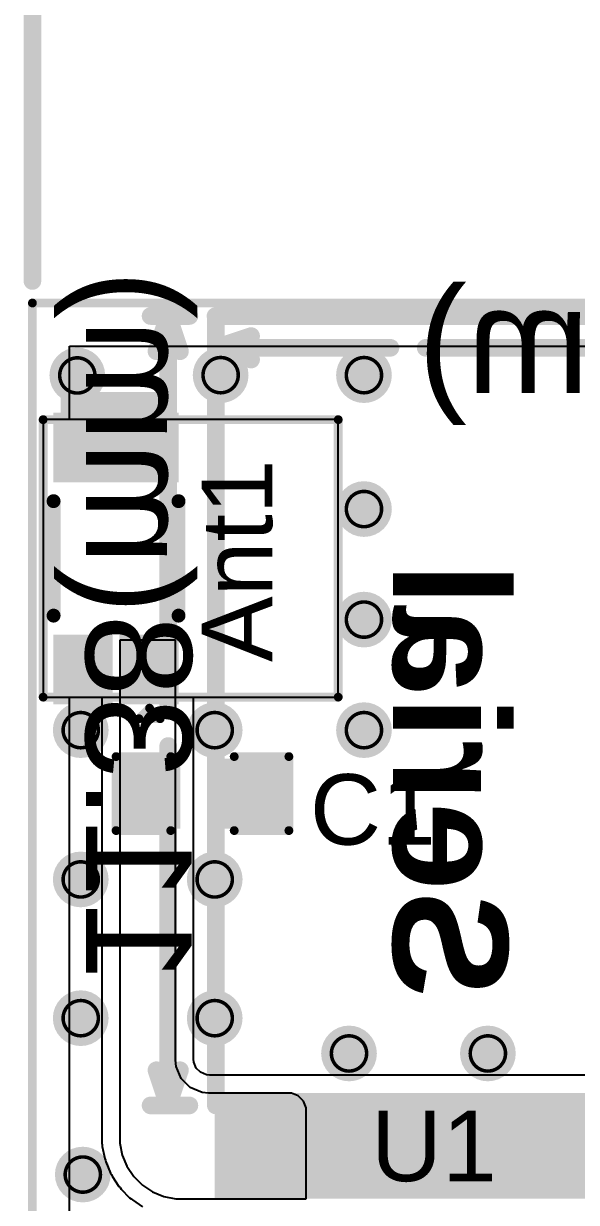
# Model space of a CAD drawing. Header units: inches. Extents: x 0 to 12.8, y -0.1 to 3.7.
# Drawn here: x -0.005 to 0.308, y 1.444 to 2.113 of the extents above; entities that cross this region are included whole.
import ezdxf

# ---------------------------------------------------------------- set-up
doc = ezdxf.new("R2010")
doc.units = ezdxf.units.IN
doc.header["$MEASUREMENT"] = 0
for name, color, linetype in [('Board Outline', 216, 'Continuous'), ('Bottom Layer', 5, 'Continuous'), ('Bottom Overlay', 54, 'Continuous'), ('Bottom Solder', 6, 'Continuous'), ('Dimensions', 6, 'Continuous'), ('Drill Drawing', 1, 'Continuous'), ('Top Layer', 1, 'Continuous'), ('Top Overlay', 2, 'Continuous'), ('Top Paste', 8, 'Continuous'), ('Top Solder', 216, 'Continuous'), ('Via Holes', 16, 'Continuous')]:
    doc.layers.add(name, color=color, linetype=linetype)
doc.styles.add('Arial', font='', dxfattribs={"height": 0.2})
doc.styles.add('Arial_Bold', font='', dxfattribs={"height": 0.2})
doc.styles.get('Arial').set_extended_font_data('Arial')
doc.styles.get('Arial_Bold').set_extended_font_data('Arial', bold=True)

# ---------------------------------------------------------------- blocks, each defined once
blk = doc.blocks.new('C___0603_14')
at = {"layer": 'Top Layer'}
for points in [[(-0.015, 0.0175), (-0.015, -0.0175), (-0.045, -0.0175), (-0.045, 0.0175)], [(0.045, 0.0175), (0.045, -0.0175), (0.015, -0.0175), (0.015, 0.0175)]]:
    blk.add_hatch(color=1, dxfattribs=at).paths.add_polyline_path(points)
at = {"layer": 'Top Paste'}
for points in [[(-0.015, 0.0175), (-0.015, -0.0175), (-0.045, -0.0175), (-0.045, 0.0175)], [(0.045, 0.0175), (0.045, -0.0175), (0.015, -0.0175), (0.015, 0.0175)]]:
    blk.add_hatch(color=8, dxfattribs=at).paths.add_polyline_path(points)
at = {"layer": 'Top Solder'}
for points in [[(-0.01264, 0.01986), (-0.01264, -0.01986), (-0.04736, -0.01986), (-0.04736, 0.01986)], [(0.04736, 0.01986), (0.04736, -0.01986), (0.01264, -0.01986), (0.01264, 0.01986)]]:
    blk.add_hatch(color=216, dxfattribs=at).paths.add_polyline_path(points)
at = {"layer": 'Top Overlay'}
for points in [[(-0.018, 0.021, 0.005, 0.005, 0), (-0.049, 0.021, 0.005, 0.005, 0)], [(-0.049, 0.021, 0.005, 0.005, 0), (-0.049, -0.021, 0.005, 0.005, 0)], [(0.049, 0.021, 0.005, 0.005, 0), (0.018, 0.021, 0.005, 0.005, 0)], [(0.049, 0.021, 0.005, 0.005, 0), (0.049, -0.021, 0.005, 0.005, 0)], [(-0.018, -0.021, 0.005, 0.005, 0), (-0.049, -0.021, 0.005, 0.005, 0)], [(0.049, -0.021, 0.005, 0.005, 0), (0.018, -0.021, 0.005, 0.005, 0)]]:
    blk.add_lwpolyline(points, format="xyseb", dxfattribs=at)
for points in [[(-0.05025, 0.021, 0.0025, 0.0025, 1), (-0.04775, 0.021, 0.0025, 0.0025, 1)], [(-0.05025, 0.021, 0.0025, 0.0025, 1), (-0.04775, 0.021, 0.0025, 0.0025, 1)], [(-0.01925, 0.021, 0.0025, 0.0025, 1), (-0.01675, 0.021, 0.0025, 0.0025, 1)], [(0.01675, 0.021, 0.0025, 0.0025, 1), (0.01925, 0.021, 0.0025, 0.0025, 1)], [(0.04775, 0.021, 0.0025, 0.0025, 1), (0.05025, 0.021, 0.0025, 0.0025, 1)], [(0.04775, 0.021, 0.0025, 0.0025, 1), (0.05025, 0.021, 0.0025, 0.0025, 1)], [(-0.05025, -0.021, 0.0025, 0.0025, 1), (-0.04775, -0.021, 0.0025, 0.0025, 1)], [(-0.05025, -0.021, 0.0025, 0.0025, 1), (-0.04775, -0.021, 0.0025, 0.0025, 1)], [(-0.01925, -0.021, 0.0025, 0.0025, 1), (-0.01675, -0.021, 0.0025, 0.0025, 1)], [(0.01675, -0.021, 0.0025, 0.0025, 1), (0.01925, -0.021, 0.0025, 0.0025, 1)], [(0.04775, -0.021, 0.0025, 0.0025, 1), (0.05025, -0.021, 0.0025, 0.0025, 1)], [(0.04775, -0.021, 0.0025, 0.0025, 1), (0.05025, -0.021, 0.0025, 0.0025, 1)]]:
    blk.add_lwpolyline(points, format="xyseb", close=True, dxfattribs=at)
blk = doc.blocks.new('W3011_15')
at = {"layer": 'Top Layer'}
for points in [[(-0.07874, 0.0315), (-0.04724, 0.0315), (-0.04724, -0.0315), (-0.07874, -0.0315)], [(0.04724, 0.0315), (0.07874, 0.0315), (0.07874, 0.00591), (0.04724, 0.00591)], [(0.04724, -0.00591), (0.07874, -0.00591), (0.07874, -0.0315), (0.04724, -0.0315)]]:
    blk.add_hatch(color=1, dxfattribs=at).paths.add_polyline_path(points)
at = {"layer": 'Top Paste'}
for points in [[(-0.07874, 0.0315), (-0.04724, 0.0315), (-0.04724, -0.0315), (-0.07874, -0.0315)], [(0.04724, 0.0315), (0.07874, 0.0315), (0.07874, 0.00591), (0.04724, 0.00591)], [(0.04724, -0.00591), (0.07874, -0.00591), (0.07874, -0.0315), (0.04724, -0.0315)]]:
    blk.add_hatch(color=8, dxfattribs=at).paths.add_polyline_path(points)
at = {"layer": 'Top Solder'}
for points in [[(-0.08274, 0.0355), (-0.04324, 0.0355), (-0.04324, -0.0355), (-0.08274, -0.0355)], [(0.04324, 0.0355), (0.08274, 0.0355), (0.08274, 0.00191), (0.04324, 0.00191)], [(0.04324, -0.00191), (0.08274, -0.00191), (0.08274, -0.0355), (0.04324, -0.0355)]]:
    blk.add_hatch(color=216, dxfattribs=at).paths.add_polyline_path(points)
at = {"layer": 'Top Overlay'}
for points in [[(0.03248, 0.03543, 0.00787, 0.00787, 0), (-0.03248, 0.03543, 0.00787, 0.00787, 0)], [(0.085, 0.019, 0.005, 0.005, 0), (0.091, 0.025, 0.005, 0.005, 0)], [(0.091, 0.013, 0.005, 0.005, 0), (0.091, 0.025, 0.005, 0.005, 0)], [(0.091, 0.013, 0.005, 0.005, 0), (0.085, 0.019, 0.005, 0.005, 0)], [(0.03248, -0.03543, 0.00787, 0.00787, 0), (-0.03248, -0.03543, 0.00787, 0.00787, 0)]]:
    blk.add_lwpolyline(points, format="xyseb", dxfattribs=at)
for points in [[(-0.03445, 0.03543, 0.00394, 0.00394, 1), (-0.03051, 0.03543, 0.00394, 0.00394, 1)], [(0.03051, 0.03543, 0.00394, 0.00394, 1), (0.03445, 0.03543, 0.00394, 0.00394, 1)], [(0.08975, 0.025, 0.0025, 0.0025, 1), (0.09225, 0.025, 0.0025, 0.0025, 1)], [(0.08975, 0.025, 0.0025, 0.0025, 1), (0.09225, 0.025, 0.0025, 0.0025, 1)], [(0.08375, 0.019, 0.0025, 0.0025, 1), (0.08625, 0.019, 0.0025, 0.0025, 1)], [(0.08375, 0.019, 0.0025, 0.0025, 1), (0.08625, 0.019, 0.0025, 0.0025, 1)], [(0.08975, 0.013, 0.0025, 0.0025, 1), (0.09225, 0.013, 0.0025, 0.0025, 1)], [(0.08975, 0.013, 0.0025, 0.0025, 1), (0.09225, 0.013, 0.0025, 0.0025, 1)], [(-0.03445, -0.03543, 0.00394, 0.00394, 1), (-0.03051, -0.03543, 0.00394, 0.00394, 1)], [(0.03051, -0.03543, 0.00394, 0.00394, 1), (0.03445, -0.03543, 0.00394, 0.00394, 1)]]:
    blk.add_lwpolyline(points, format="xyseb", close=True, dxfattribs=at)

msp = doc.modelspace()

# ---------------------------------------------------------------- hatches: boundary and pattern name
at = {"layer": 'Bottom Layer'}
h = msp.add_hatch(color=5, dxfattribs=at)
edge = h.paths.add_edge_path()
edge.add_arc((0.02546, 1.91331), 0.01181, 0, 360)
h = msp.add_hatch(color=5, dxfattribs=at)
edge = h.paths.add_edge_path()
edge.add_arc((0.10673, 1.91348), 0.01181, 0, 360)
h = msp.add_hatch(color=5, dxfattribs=at)
edge = h.paths.add_edge_path()
edge.add_arc((0.188, 1.91348), 0.01181, 0, 360)
h = msp.add_hatch(color=5, dxfattribs=at)
edge = h.paths.add_edge_path()
edge.add_arc((0.188, 1.83748), 0.01181, 0, 360)
h = msp.add_hatch(color=5, dxfattribs=at)
edge = h.paths.add_edge_path()
edge.add_arc((0.188, 1.77474), 0.01181, 0, 360)
h = msp.add_hatch(color=5, dxfattribs=at)
edge = h.paths.add_edge_path()
edge.add_arc((0.0274, 1.712), 0.01181, 0, 360)
h = msp.add_hatch(color=5, dxfattribs=at)
edge = h.paths.add_edge_path()
edge.add_arc((0.10337, 1.712), 0.01181, 0, 360)
h = msp.add_hatch(color=5, dxfattribs=at)
edge = h.paths.add_edge_path()
edge.add_arc((0.188, 1.712), 0.01181, 0, 360)
h = msp.add_hatch(color=5, dxfattribs=at)
edge = h.paths.add_edge_path()
edge.add_arc((0.0274, 1.62727), 0.01181, 0, 360)
h = msp.add_hatch(color=5, dxfattribs=at)
edge = h.paths.add_edge_path()
edge.add_arc((0.10337, 1.62727), 0.01181, 0, 360)
h = msp.add_hatch(color=5, dxfattribs=at)
edge = h.paths.add_edge_path()
edge.add_arc((0.0274, 1.54853), 0.01181, 0, 360)
h = msp.add_hatch(color=5, dxfattribs=at)
edge = h.paths.add_edge_path()
edge.add_arc((0.10337, 1.54853), 0.01181, 0, 360)
h = msp.add_hatch(color=5, dxfattribs=at)
edge = h.paths.add_edge_path()
edge.add_arc((0.17952, 1.5285), 0.01181, 0, 360)
h = msp.add_hatch(color=5, dxfattribs=at)
edge = h.paths.add_edge_path()
edge.add_arc((0.25826, 1.5285), 0.01181, 0, 360)
h = msp.add_hatch(color=5, dxfattribs=at)
edge = h.paths.add_edge_path()
edge.add_arc((0.02857, 1.45977), 0.01181, 0, 360)
at = {"layer": 'Bottom Solder'}
h = msp.add_hatch(color=6, dxfattribs=at)
edge = h.paths.add_edge_path()
edge.add_arc((0.02546, 1.91331), 0.01581, 0, 360)
h = msp.add_hatch(color=6, dxfattribs=at)
edge = h.paths.add_edge_path()
edge.add_arc((0.10673, 1.91348), 0.01581, 0, 360)
h = msp.add_hatch(color=6, dxfattribs=at)
edge = h.paths.add_edge_path()
edge.add_arc((0.188, 1.91348), 0.01581, 0, 360)
h = msp.add_hatch(color=6, dxfattribs=at)
edge = h.paths.add_edge_path()
edge.add_arc((0.188, 1.83748), 0.01581, 0, 360)
h = msp.add_hatch(color=6, dxfattribs=at)
edge = h.paths.add_edge_path()
edge.add_arc((0.188, 1.77474), 0.01581, 0, 360)
h = msp.add_hatch(color=6, dxfattribs=at)
edge = h.paths.add_edge_path()
edge.add_arc((0.0274, 1.712), 0.01581, 0, 360)
h = msp.add_hatch(color=6, dxfattribs=at)
edge = h.paths.add_edge_path()
edge.add_arc((0.10337, 1.712), 0.01581, 0, 360)
h = msp.add_hatch(color=6, dxfattribs=at)
edge = h.paths.add_edge_path()
edge.add_arc((0.188, 1.712), 0.01581, 0, 360)
h = msp.add_hatch(color=6, dxfattribs=at)
edge = h.paths.add_edge_path()
edge.add_arc((0.0274, 1.62727), 0.01581, 0, 360)
h = msp.add_hatch(color=6, dxfattribs=at)
edge = h.paths.add_edge_path()
edge.add_arc((0.10337, 1.62727), 0.01581, 0, 360)
h = msp.add_hatch(color=6, dxfattribs=at)
edge = h.paths.add_edge_path()
edge.add_arc((0.0274, 1.54853), 0.01581, 0, 360)
h = msp.add_hatch(color=6, dxfattribs=at)
edge = h.paths.add_edge_path()
edge.add_arc((0.10337, 1.54853), 0.01581, 0, 360)
h = msp.add_hatch(color=6, dxfattribs=at)
edge = h.paths.add_edge_path()
edge.add_arc((0.17952, 1.5285), 0.01581, 0, 360)
h = msp.add_hatch(color=6, dxfattribs=at)
edge = h.paths.add_edge_path()
edge.add_arc((0.25826, 1.5285), 0.01581, 0, 360)
h = msp.add_hatch(color=6, dxfattribs=at)
edge = h.paths.add_edge_path()
edge.add_arc((0.02857, 1.45977), 0.01581, 0, 360)
at = {"layer": 'Top Layer'}
h = msp.add_hatch(color=1, dxfattribs=at)
edge = h.paths.add_edge_path()
edge.add_arc((0.02546, 1.91331), 0.01181, 0, 360)
h = msp.add_hatch(color=1, dxfattribs=at)
edge = h.paths.add_edge_path()
edge.add_arc((0.10673, 1.91348), 0.01181, 0, 360)
h = msp.add_hatch(color=1, dxfattribs=at)
edge = h.paths.add_edge_path()
edge.add_arc((0.188, 1.91348), 0.01181, 0, 360)
for points in [[(0.01594, 1.85672), (0.035, 1.85672), (0.035, 1.92), (0.01594, 1.92)], [(0.01594, 1.85672), (0.07893, 1.85672), (0.07893, 1.904), (0.01594, 1.904)], [(0.02102, 1.7), (0.03944, 1.7), (0.03944, 1.76224), (0.02102, 1.76224)], [(0.10337, 1.446), (0.3555, 1.446), (0.3555, 1.506), (0.10337, 1.506)]]:
    msp.add_hatch(color=1, dxfattribs=at).paths.add_polyline_path(points)
h = msp.add_hatch(color=1, dxfattribs=at)
edge = h.paths.add_edge_path()
edge.add_arc((0.188, 1.83748), 0.01181, 0, 360)
h = msp.add_hatch(color=1, dxfattribs=at)
edge = h.paths.add_edge_path()
edge.add_arc((0.188, 1.77474), 0.01181, 0, 360)
h = msp.add_hatch(color=1, dxfattribs=at)
edge = h.paths.add_edge_path()
edge.add_arc((0.0274, 1.712), 0.01181, 0, 360)
h = msp.add_hatch(color=1, dxfattribs=at)
edge = h.paths.add_edge_path()
edge.add_arc((0.10337, 1.712), 0.01181, 0, 360)
h = msp.add_hatch(color=1, dxfattribs=at)
edge = h.paths.add_edge_path()
edge.add_arc((0.188, 1.712), 0.01181, 0, 360)
h = msp.add_hatch(color=1, dxfattribs=at)
edge = h.paths.add_edge_path()
edge.add_arc((0.0274, 1.62727), 0.01181, 0, 360)
h = msp.add_hatch(color=1, dxfattribs=at)
edge = h.paths.add_edge_path()
edge.add_arc((0.10337, 1.62727), 0.01181, 0, 360)
h = msp.add_hatch(color=1, dxfattribs=at)
edge = h.paths.add_edge_path()
edge.add_arc((0.0274, 1.54853), 0.01181, 0, 360)
h = msp.add_hatch(color=1, dxfattribs=at)
edge = h.paths.add_edge_path()
edge.add_arc((0.10337, 1.54853), 0.01181, 0, 360)
h = msp.add_hatch(color=1, dxfattribs=at)
edge = h.paths.add_edge_path()
edge.add_arc((0.17952, 1.5285), 0.01181, 0, 360)
h = msp.add_hatch(color=1, dxfattribs=at)
edge = h.paths.add_edge_path()
edge.add_arc((0.25826, 1.5285), 0.01181, 0, 360)
h = msp.add_hatch(color=1, dxfattribs=at)
edge = h.paths.add_edge_path()
edge.add_arc((0.02857, 1.45977), 0.01181, 0, 360)
at = {"layer": 'Top Solder'}
h = msp.add_hatch(color=216, dxfattribs=at)
edge = h.paths.add_edge_path()
edge.add_arc((0.02546, 1.91331), 0.01581, 0, 360)
h = msp.add_hatch(color=216, dxfattribs=at)
edge = h.paths.add_edge_path()
edge.add_arc((0.10673, 1.91348), 0.01581, 0, 360)
h = msp.add_hatch(color=216, dxfattribs=at)
edge = h.paths.add_edge_path()
edge.add_arc((0.188, 1.91348), 0.01581, 0, 360)
h = msp.add_hatch(color=216, dxfattribs=at)
edge = h.paths.add_edge_path()
edge.add_arc((0.188, 1.83748), 0.01581, 0, 360)
h = msp.add_hatch(color=216, dxfattribs=at)
edge = h.paths.add_edge_path()
edge.add_arc((0.188, 1.77474), 0.01581, 0, 360)
h = msp.add_hatch(color=216, dxfattribs=at)
edge = h.paths.add_edge_path()
edge.add_arc((0.0274, 1.712), 0.01581, 0, 360)
h = msp.add_hatch(color=216, dxfattribs=at)
edge = h.paths.add_edge_path()
edge.add_arc((0.10337, 1.712), 0.01581, 0, 360)
h = msp.add_hatch(color=216, dxfattribs=at)
edge = h.paths.add_edge_path()
edge.add_arc((0.188, 1.712), 0.01581, 0, 360)
h = msp.add_hatch(color=216, dxfattribs=at)
edge = h.paths.add_edge_path()
edge.add_arc((0.0274, 1.62727), 0.01581, 0, 360)
h = msp.add_hatch(color=216, dxfattribs=at)
edge = h.paths.add_edge_path()
edge.add_arc((0.10337, 1.62727), 0.01581, 0, 360)
h = msp.add_hatch(color=216, dxfattribs=at)
edge = h.paths.add_edge_path()
edge.add_arc((0.0274, 1.54853), 0.01581, 0, 360)
h = msp.add_hatch(color=216, dxfattribs=at)
edge = h.paths.add_edge_path()
edge.add_arc((0.10337, 1.54853), 0.01581, 0, 360)
h = msp.add_hatch(color=216, dxfattribs=at)
edge = h.paths.add_edge_path()
edge.add_arc((0.17952, 1.5285), 0.01581, 0, 360)
h = msp.add_hatch(color=216, dxfattribs=at)
edge = h.paths.add_edge_path()
edge.add_arc((0.25826, 1.5285), 0.01581, 0, 360)
h = msp.add_hatch(color=216, dxfattribs=at)
edge = h.paths.add_edge_path()
edge.add_arc((0.02857, 1.45977), 0.01581, 0, 360)
at = {"layer": 'Via Holes'}
h = msp.add_hatch(color=7, dxfattribs=at)
edge = h.paths.add_edge_path()
edge.add_arc((0.02546, 1.91331), 0.00591, 0, 360)
h = msp.add_hatch(color=7, dxfattribs=at)
edge = h.paths.add_edge_path()
edge.add_arc((0.10673, 1.91348), 0.00591, 0, 360)
h = msp.add_hatch(color=7, dxfattribs=at)
edge = h.paths.add_edge_path()
edge.add_arc((0.188, 1.91348), 0.00591, 0, 360)
h = msp.add_hatch(color=7, dxfattribs=at)
edge = h.paths.add_edge_path()
edge.add_arc((0.188, 1.83748), 0.00591, 0, 360)
h = msp.add_hatch(color=7, dxfattribs=at)
edge = h.paths.add_edge_path()
edge.add_arc((0.188, 1.77474), 0.00591, 0, 360)
h = msp.add_hatch(color=7, dxfattribs=at)
edge = h.paths.add_edge_path()
edge.add_arc((0.0274, 1.712), 0.00591, 0, 360)
h = msp.add_hatch(color=7, dxfattribs=at)
edge = h.paths.add_edge_path()
edge.add_arc((0.10337, 1.712), 0.00591, 0, 360)
h = msp.add_hatch(color=7, dxfattribs=at)
edge = h.paths.add_edge_path()
edge.add_arc((0.188, 1.712), 0.00591, 0, 360)
h = msp.add_hatch(color=7, dxfattribs=at)
edge = h.paths.add_edge_path()
edge.add_arc((0.0274, 1.62727), 0.00591, 0, 360)
h = msp.add_hatch(color=7, dxfattribs=at)
edge = h.paths.add_edge_path()
edge.add_arc((0.10337, 1.62727), 0.00591, 0, 360)
h = msp.add_hatch(color=7, dxfattribs=at)
edge = h.paths.add_edge_path()
edge.add_arc((0.0274, 1.54853), 0.00591, 0, 360)
h = msp.add_hatch(color=7, dxfattribs=at)
edge = h.paths.add_edge_path()
edge.add_arc((0.10337, 1.54853), 0.00591, 0, 360)
h = msp.add_hatch(color=7, dxfattribs=at)
edge = h.paths.add_edge_path()
edge.add_arc((0.17952, 1.5285), 0.00591, 0, 360)
h = msp.add_hatch(color=7, dxfattribs=at)
edge = h.paths.add_edge_path()
edge.add_arc((0.25826, 1.5285), 0.00591, 0, 360)
h = msp.add_hatch(color=7, dxfattribs=at)
edge = h.paths.add_edge_path()
edge.add_arc((0.02857, 1.45977), 0.00591, 0, 360)

# ---------------------------------------------------------------- linework, layer by layer
at = {"layer": 'Board Outline'}
for points in [[(0, 0, 0.005, 0.005, 0), (0, 1.95441, 0.005, 0.005, 0)], [(0, 1.95441, 0.005, 0.005, 0), (1.29921, 1.95441, 0.005, 0.005, 0)]]:
    msp.add_lwpolyline(points, format="xyseb", dxfattribs=at)
msp.add_lwpolyline([(-0.00125, 1.95441, 0.0025, 0.0025, 1), (0.00125, 1.95441, 0.0025, 0.0025, 1)], format="xyseb", close=True, dxfattribs=at)
msp.add_lwpolyline([(-0.00125, 1.95441, 0.0025, 0.0025, 1), (0.00125, 1.95441, 0.0025, 0.0025, 1)], format="xyseb", close=True, dxfattribs=at)
at = {"layer": 'Bottom Layer'}
for p, q in [((0.02102, 1.88822), (0.02102, 1.93)), ((0.02102, 1.93), (0.37659, 1.93)), ((0.17341, 1.88822), (0.00609, 1.88822)), ((0.00609, 1.88822), (0.00609, 1.73074)), ((0.17341, 1.88822), (0.02102, 1.88822)), ((0.17341, 1.73074), (0.17341, 1.88822)), ((0.17341, 1.73074), (0.17341, 1.88822)), ((0.00609, 1.73074), (0.17341, 1.73074)), ((0.02102, 1.09314), (0.02102, 1.73074)), ((0.02102, 1.73074), (0.17341, 1.73074))]:
    msp.add_line(p, q, dxfattribs=at)
at = {"layer": 'Bottom Overlay'}
for points in [[(0.067, 1.94703, 0.01, 0.01, 0), (0.089, 1.94703, 0.01, 0.01, 0)], [(0.07033, 1.92703, 0.01, 0.01, 0), (0.077, 1.94703, 0.01, 0.01, 0)], [(0.077, 1.94703, 0.01, 0.01, 0), (0.08367, 1.92703, 0.01, 0.01, 0)], [(0.077, 1.72302, 0.01, 0.01, 0), (0.077, 1.94703, 0.01, 0.01, 0)], [(0.10381, 1.947, 0.01, 0.01, 0), (0.342, 1.947, 0.01, 0.01, 0)], [(0.104, 1.499, 0.01, 0.01, 0), (0.104, 1.94703, 0.01, 0.01, 0)], [(0.104, 1.929, 0.01, 0.01, 0), (0.124, 1.93567, 0.01, 0.01, 0)], [(0.104, 1.919, 0.01, 0.01, 0), (0.104, 1.93203, 0.01, 0.01, 0)], [(0.104, 1.929, 0.01, 0.01, 0), (0.124, 1.92233, 0.01, 0.01, 0)], [(0.104, 1.929, 0.01, 0.01, 0), (0.203, 1.929, 0.01, 0.01, 0)], [(0.223, 1.929, 0.01, 0.01, 0), (0.342, 1.929, 0.01, 0.01, 0)], [(0.077, 1.499, 0.01, 0.01, 0), (0.077, 1.70301, 0.01, 0.01, 0)], [(0.07033, 1.519, 0.01, 0.01, 0), (0.077, 1.499, 0.01, 0.01, 0)], [(0.077, 1.499, 0.01, 0.01, 0), (0.08367, 1.519, 0.01, 0.01, 0)], [(0.067, 1.499, 0.01, 0.01, 0), (0.089, 1.499, 0.01, 0.01, 0)], [(0.104, 1.499, 0.01, 0.01, 0), (0.34219, 1.499, 0.01, 0.01, 0)]]:
    msp.add_lwpolyline(points, format="xyseb", dxfattribs=at)
for points in [[(0.0645, 1.94703, 0.005, 0.005, 1), (0.0695, 1.94703, 0.005, 0.005, 1)], [(0.0745, 1.94703, 0.005, 0.005, 1), (0.0795, 1.94703, 0.005, 0.005, 1)], [(0.0745, 1.94703, 0.005, 0.005, 1), (0.0795, 1.94703, 0.005, 0.005, 1)], [(0.0745, 1.94703, 0.005, 0.005, 1), (0.0795, 1.94703, 0.005, 0.005, 1)], [(0.0865, 1.94703, 0.005, 0.005, 1), (0.0915, 1.94703, 0.005, 0.005, 1)], [(0.10131, 1.947, 0.005, 0.005, 1), (0.10631, 1.947, 0.005, 0.005, 1)], [(0.1015, 1.94703, 0.005, 0.005, 1), (0.1065, 1.94703, 0.005, 0.005, 1)], [(0.1215, 1.93567, 0.005, 0.005, 1), (0.1265, 1.93567, 0.005, 0.005, 1)], [(0.1015, 1.93203, 0.005, 0.005, 1), (0.1065, 1.93203, 0.005, 0.005, 1)], [(0.1015, 1.929, 0.005, 0.005, 1), (0.1065, 1.929, 0.005, 0.005, 1)], [(0.1015, 1.929, 0.005, 0.005, 1), (0.1065, 1.929, 0.005, 0.005, 1)], [(0.1015, 1.929, 0.005, 0.005, 1), (0.1065, 1.929, 0.005, 0.005, 1)], [(0.2005, 1.929, 0.005, 0.005, 1), (0.2055, 1.929, 0.005, 0.005, 1)], [(0.2205, 1.929, 0.005, 0.005, 1), (0.2255, 1.929, 0.005, 0.005, 1)], [(0.06783, 1.92703, 0.005, 0.005, 1), (0.07283, 1.92703, 0.005, 0.005, 1)], [(0.08117, 1.92703, 0.005, 0.005, 1), (0.08617, 1.92703, 0.005, 0.005, 1)], [(0.1215, 1.92233, 0.005, 0.005, 1), (0.1265, 1.92233, 0.005, 0.005, 1)], [(0.1015, 1.919, 0.005, 0.005, 1), (0.1065, 1.919, 0.005, 0.005, 1)], [(0.0745, 1.72302, 0.005, 0.005, 1), (0.0795, 1.72302, 0.005, 0.005, 1)], [(0.0745, 1.70301, 0.005, 0.005, 1), (0.0795, 1.70301, 0.005, 0.005, 1)], [(0.06783, 1.519, 0.005, 0.005, 1), (0.07283, 1.519, 0.005, 0.005, 1)], [(0.08117, 1.519, 0.005, 0.005, 1), (0.08617, 1.519, 0.005, 0.005, 1)], [(0.0645, 1.499, 0.005, 0.005, 1), (0.0695, 1.499, 0.005, 0.005, 1)], [(0.0745, 1.499, 0.005, 0.005, 1), (0.0795, 1.499, 0.005, 0.005, 1)], [(0.0745, 1.499, 0.005, 0.005, 1), (0.0795, 1.499, 0.005, 0.005, 1)], [(0.0745, 1.499, 0.005, 0.005, 1), (0.0795, 1.499, 0.005, 0.005, 1)], [(0.0865, 1.499, 0.005, 0.005, 1), (0.0915, 1.499, 0.005, 0.005, 1)], [(0.1015, 1.499, 0.005, 0.005, 1), (0.1065, 1.499, 0.005, 0.005, 1)], [(0.1015, 1.499, 0.005, 0.005, 1), (0.1065, 1.499, 0.005, 0.005, 1)]]:
    msp.add_lwpolyline(points, format="xyseb", close=True, dxfattribs=at)
at = {"layer": 'Dimensions'}
msp.add_lwpolyline([(0, 1.96691, 0.01, 0.01, 0), (0, 2.431, 0.01, 0.01, 0)], format="xyseb", dxfattribs=at)
msp.add_lwpolyline([(-0.0025, 1.96691, 0.005, 0.005, 1), (0.0025, 1.96691, 0.005, 0.005, 1)], format="xyseb", close=True, dxfattribs=at)
at = {"layer": 'Drill Drawing'}
for points in [[(0.03546, 1.91331, 0.002, 0.002, 1), (0.01546, 1.91331, 0.002, 0.002, 1)], [(0.11673, 1.91348, 0.002, 0.002, 1), (0.09673, 1.91348, 0.002, 0.002, 1)], [(0.198, 1.91348, 0.002, 0.002, 1), (0.178, 1.91348, 0.002, 0.002, 1)], [(0.01496, 1.91331, 0.001, 0.001, 1), (0.01596, 1.91331, 0.001, 0.001, 1)], [(0.03496, 1.91331, 0.001, 0.001, 1), (0.03596, 1.91331, 0.001, 0.001, 1)], [(0.09623, 1.91348, 0.001, 0.001, 1), (0.09723, 1.91348, 0.001, 0.001, 1)], [(0.11623, 1.91348, 0.001, 0.001, 1), (0.11723, 1.91348, 0.001, 0.001, 1)], [(0.1775, 1.91348, 0.001, 0.001, 1), (0.1785, 1.91348, 0.001, 0.001, 1)], [(0.1975, 1.91348, 0.001, 0.001, 1), (0.1985, 1.91348, 0.001, 0.001, 1)], [(0.198, 1.83748, 0.002, 0.002, 1), (0.178, 1.83748, 0.002, 0.002, 1)], [(0.1775, 1.83748, 0.001, 0.001, 1), (0.1785, 1.83748, 0.001, 0.001, 1)], [(0.1975, 1.83748, 0.001, 0.001, 1), (0.1985, 1.83748, 0.001, 0.001, 1)], [(0.198, 1.77474, 0.002, 0.002, 1), (0.178, 1.77474, 0.002, 0.002, 1)], [(0.1775, 1.77474, 0.001, 0.001, 1), (0.1785, 1.77474, 0.001, 0.001, 1)], [(0.1975, 1.77474, 0.001, 0.001, 1), (0.1985, 1.77474, 0.001, 0.001, 1)], [(0.0374, 1.712, 0.002, 0.002, 1), (0.0174, 1.712, 0.002, 0.002, 1)], [(0.11337, 1.712, 0.002, 0.002, 1), (0.09337, 1.712, 0.002, 0.002, 1)], [(0.198, 1.712, 0.002, 0.002, 1), (0.178, 1.712, 0.002, 0.002, 1)], [(0.0169, 1.712, 0.001, 0.001, 1), (0.0179, 1.712, 0.001, 0.001, 1)], [(0.0369, 1.712, 0.001, 0.001, 1), (0.0379, 1.712, 0.001, 0.001, 1)], [(0.09287, 1.712, 0.001, 0.001, 1), (0.09387, 1.712, 0.001, 0.001, 1)], [(0.11287, 1.712, 0.001, 0.001, 1), (0.11387, 1.712, 0.001, 0.001, 1)], [(0.1775, 1.712, 0.001, 0.001, 1), (0.1785, 1.712, 0.001, 0.001, 1)], [(0.1975, 1.712, 0.001, 0.001, 1), (0.1985, 1.712, 0.001, 0.001, 1)], [(0.0374, 1.62727, 0.002, 0.002, 1), (0.0174, 1.62727, 0.002, 0.002, 1)], [(0.11337, 1.62727, 0.002, 0.002, 1), (0.09337, 1.62727, 0.002, 0.002, 1)], [(0.0169, 1.62727, 0.001, 0.001, 1), (0.0179, 1.62727, 0.001, 0.001, 1)], [(0.0369, 1.62727, 0.001, 0.001, 1), (0.0379, 1.62727, 0.001, 0.001, 1)], [(0.09287, 1.62727, 0.001, 0.001, 1), (0.09387, 1.62727, 0.001, 0.001, 1)], [(0.11287, 1.62727, 0.001, 0.001, 1), (0.11387, 1.62727, 0.001, 0.001, 1)], [(0.0374, 1.54853, 0.002, 0.002, 1), (0.0174, 1.54853, 0.002, 0.002, 1)], [(0.11337, 1.54853, 0.002, 0.002, 1), (0.09337, 1.54853, 0.002, 0.002, 1)], [(0.0169, 1.54853, 0.001, 0.001, 1), (0.0179, 1.54853, 0.001, 0.001, 1)], [(0.0369, 1.54853, 0.001, 0.001, 1), (0.0379, 1.54853, 0.001, 0.001, 1)], [(0.09287, 1.54853, 0.001, 0.001, 1), (0.09387, 1.54853, 0.001, 0.001, 1)], [(0.11287, 1.54853, 0.001, 0.001, 1), (0.11387, 1.54853, 0.001, 0.001, 1)], [(0.18952, 1.5285, 0.002, 0.002, 1), (0.16952, 1.5285, 0.002, 0.002, 1)], [(0.26826, 1.5285, 0.002, 0.002, 1), (0.24826, 1.5285, 0.002, 0.002, 1)], [(0.16902, 1.5285, 0.001, 0.001, 1), (0.17002, 1.5285, 0.001, 0.001, 1)], [(0.18902, 1.5285, 0.001, 0.001, 1), (0.19002, 1.5285, 0.001, 0.001, 1)], [(0.24776, 1.5285, 0.001, 0.001, 1), (0.24876, 1.5285, 0.001, 0.001, 1)], [(0.26776, 1.5285, 0.001, 0.001, 1), (0.26876, 1.5285, 0.001, 0.001, 1)], [(0.03857, 1.45977, 0.002, 0.002, 1), (0.01857, 1.45977, 0.002, 0.002, 1)], [(0.01807, 1.45977, 0.001, 0.001, 1), (0.01907, 1.45977, 0.001, 0.001, 1)], [(0.03807, 1.45977, 0.001, 0.001, 1), (0.03907, 1.45977, 0.001, 0.001, 1)]]:
    msp.add_lwpolyline(points, format="xyseb", close=True, dxfattribs=at)
at = {"layer": 'Top Layer'}
for p, q in [((0.02102, 1.88822), (0.02102, 1.93)), ((0.02102, 1.93), (0.37659, 1.93)), ((0.17341, 1.88822), (0.00609, 1.88822)), ((0.00609, 1.88822), (0.00609, 1.73074)), ((0.17341, 1.88822), (0.02102, 1.88822)), ((0.17341, 1.73074), (0.17341, 1.88822)), ((0.17341, 1.73074), (0.17341, 1.88822)), ((0.08113, 1.763), (0.04964, 1.763)), ((0.04964, 1.763), (0.04964, 1.48108)), ((0.08113, 1.5247), (0.08113, 1.763)), ((0.00609, 1.73074), (0.17341, 1.73074)), ((0.02102, 1.33552), (0.02102, 1.73074)), ((0.02102, 1.73074), (0.03944, 1.73074)), ((0.03944, 1.73074), (0.03944, 1.48108)), ((0.09133, 1.5252), (0.09133, 1.73074)), ((0.09133, 1.73074), (0.17341, 1.73074)), ((0.08149, 1.52105), (0.08113, 1.5247)), ((0.08113, 1.5247), (0.08113, 1.5247)), ((0.08428, 1.51431), (0.08149, 1.52105)), ((0.09149, 1.52356), (0.09133, 1.5252)), ((0.09293, 1.52009), (0.09149, 1.52356)), ((0.09522, 1.5178), (0.09293, 1.52009)), ((0.08944, 1.50915), (0.08428, 1.51431)), ((0.09869, 1.51636), (0.09522, 1.5178)), ((0.10033, 1.5162), (0.09869, 1.51636)), ((0.10359, 1.5162), (0.10033, 1.5162)), ((0.3555, 1.5162), (0.10359, 1.5162)), ((0.09619, 1.50636), (0.08944, 1.50915)), ((0.09983, 1.506), (0.09619, 1.50636)), ((0.1449, 1.506), (0.09983, 1.506)), ((0.14697, 1.506), (0.1449, 1.506)), ((0.1449, 1.506), (0.1449, 1.506)), ((0.15078, 1.50442), (0.14697, 1.506)), ((0.1537, 1.5015), (0.15078, 1.50442)), ((0.15528, 1.49769), (0.1537, 1.5015)), ((0.15528, 1.49562), (0.15528, 1.49769)), ((0.15528, 1.446), (0.15528, 1.49562)), ((0.03944, 1.48108), (0.03944, 1.47762)), ((0.04964, 1.48108), (0.04964, 1.47762)), ((0.03944, 1.47762), (0.03964, 1.47664)), ((0.03964, 1.47664), (0.03964, 1.47563)), ((0.03964, 1.47563), (0.04098, 1.46886)), ((0.04964, 1.47762), (0.05098, 1.47085)), ((0.04098, 1.46886), (0.04137, 1.46793)), ((0.04137, 1.46793), (0.04156, 1.46694)), ((0.04156, 1.46694), (0.04421, 1.46056)), ((0.05098, 1.47085), (0.05363, 1.46446)), ((0.04421, 1.46056), (0.04477, 1.45973)), ((0.04477, 1.45973), (0.04515, 1.4588)), ((0.04515, 1.4588), (0.04899, 1.45305)), ((0.05363, 1.46446), (0.05747, 1.45872)), ((0.05747, 1.45872), (0.06235, 1.45383)), ((0.04899, 1.45305), (0.0497, 1.45234)), ((0.0497, 1.45234), (0.05026, 1.45151)), ((0.06235, 1.45383), (0.0681, 1.44999)), ((0.05026, 1.45151), (0.05514, 1.44662)), ((0.05514, 1.44662), (0.05598, 1.44606)), ((0.05598, 1.44606), (0.05669, 1.44535)), ((0.05669, 1.44535), (0.06243, 1.44151)), ((0.0681, 1.44999), (0.07448, 1.44735)), ((0.07448, 1.44735), (0.08126, 1.446)), ((0.08126, 1.446), (0.08471, 1.446)), ((0.08471, 1.446), (0.08471, 1.446)), ((0.08471, 1.446), (0.15528, 1.446))]:
    msp.add_line(p, q, dxfattribs=at)
msp.add_lwpolyline([(0.045, 1.87601, 0.01, 0.01, 0), (0.04901, 1.872, 0.01, 0.01, 0)], format="xyseb", dxfattribs=at)
for points in [[(0.0425, 1.87601, 0.005, 0.005, 1), (0.0475, 1.87601, 0.005, 0.005, 1)], [(0.04651, 1.872, 0.005, 0.005, 1), (0.05151, 1.872, 0.005, 0.005, 1)]]:
    msp.add_lwpolyline(points, format="xyseb", close=True, dxfattribs=at)
at = {"layer": 'Top Overlay'}
for points in [[(0.00609, 1.88822, 0.005, 0.005, 0), (0.17341, 1.88822, 0.005, 0.005, 0)], [(0.00609, 1.73074, 0.005, 0.005, 0), (0.00609, 1.88822, 0.005, 0.005, 0)], [(0.17341, 1.73074, 0.005, 0.005, 0), (0.17341, 1.88822, 0.005, 0.005, 0)], [(0.00609, 1.73074, 0.005, 0.005, 0), (0.17341, 1.73074, 0.005, 0.005, 0)]]:
    msp.add_lwpolyline(points, format="xyseb", dxfattribs=at)
for points in [[(0.00484, 1.88822, 0.0025, 0.0025, 1), (0.00734, 1.88822, 0.0025, 0.0025, 1)], [(0.00484, 1.88822, 0.0025, 0.0025, 1), (0.00734, 1.88822, 0.0025, 0.0025, 1)], [(0.17216, 1.88822, 0.0025, 0.0025, 1), (0.17466, 1.88822, 0.0025, 0.0025, 1)], [(0.17216, 1.88822, 0.0025, 0.0025, 1), (0.17466, 1.88822, 0.0025, 0.0025, 1)], [(0.00484, 1.73074, 0.0025, 0.0025, 1), (0.00734, 1.73074, 0.0025, 0.0025, 1)], [(0.00484, 1.73074, 0.0025, 0.0025, 1), (0.00734, 1.73074, 0.0025, 0.0025, 1)], [(0.17216, 1.73074, 0.0025, 0.0025, 1), (0.17466, 1.73074, 0.0025, 0.0025, 1)], [(0.17216, 1.73074, 0.0025, 0.0025, 1), (0.17466, 1.73074, 0.0025, 0.0025, 1)]]:
    msp.add_lwpolyline(points, format="xyseb", close=True, dxfattribs=at)

# ---------------------------------------------------------------- block references
for name, p, rotation in [('W3011_15', (0.04743, 1.80948), 270), ('C___0603_14', (0.09643, 1.676), 180)]:
    msp.add_blockref(name, p, dxfattribs=dict(rotation=rotation))

# ---------------------------------------------------------------- texts
at = {"layer": 'Bottom Overlay', "text_generation_flag": 2}
for s, height, style, p in [('11.38(mm)', 0.06, 'Arial', (0.03029, 1.568)), ('Serial', 0.065, 'Arial_Bold', (0.20451, 1.56014))]:
    msp.add_text(s, height=height, rotation=270, dxfattribs=dict(at, style=style)).set_placement(p)
at = {"layer": 'Bottom Overlay', "style": 'Arial', "text_generation_flag": 2}
msp.add_text('6.05(mm)', height=0.06, dxfattribs=at).set_placement((0.577, 1.90329))
at = {"layer": 'Top Overlay', "style": 'Arial'}
msp.add_text('Ant1', height=0.04, rotation=90, dxfattribs=at).set_placement((0.13599, 1.75069))
for s, p in [('C1', (0.15734, 1.64701)), ('U1', (0.19195, 1.45601))]:
    msp.add_text(s, height=0.04, dxfattribs=at).set_placement(p)

doc.saveas('drawing.dxf')
